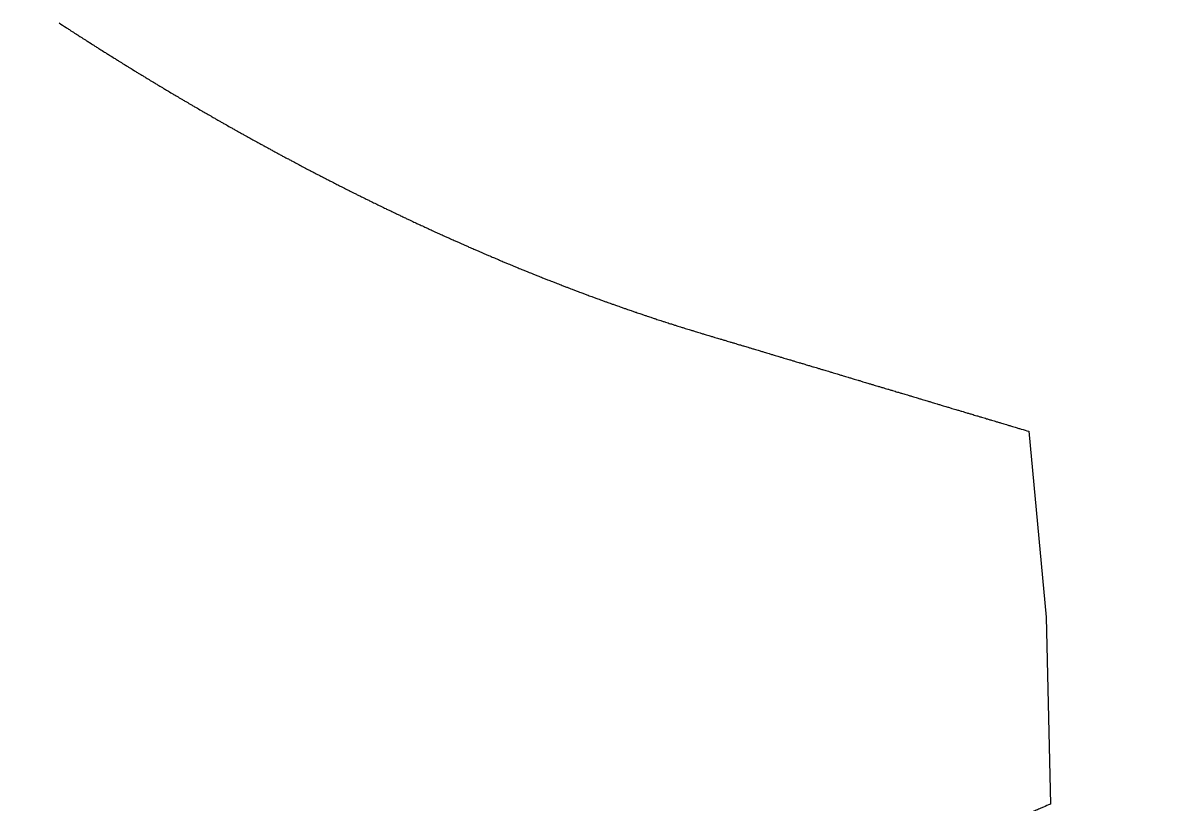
# Model space of a CAD drawing. Header units: millimetres. Extents: x -99 to 99, y -114 to 99.
# Drawn here: x -81.5 to -67.1, y -6.35 to 3.48 of the extents above; entities that cross this region are included whole.
import ezdxf

# ---------------------------------------------------------------- set-up
doc = ezdxf.new("R2010")
doc.units = ezdxf.units.MM

msp = doc.modelspace()

# ---------------------------------------------------------------- linework, layer by layer
at = {"color": 7, "linetype": 'Continuous', "lineweight": 25}
for p, q in [((-68.854, -1.658), (-68.634, -3.997)), ((-68.634, -3.997), (-68.581, -6.347))]:
    msp.add_line(p, q, dxfattribs=at)
msp.add_circle((0, 0), 99, dxfattribs=at)
for points, knots in [([(-81.05, 3.479), (-81.02, 3.459), (-80.99, 3.44), (-80.96, 3.42), (-80.953, 3.416), (-80.94, 3.407), (-80.92, 3.394), (-80.906, 3.385), (-80.9, 3.381), (-80.88, 3.368), (-80.859, 3.355), (-80.839, 3.342), (-80.833, 3.338), (-80.819, 3.329), (-80.799, 3.316), (-80.786, 3.307), (-80.779, 3.303), (-80.759, 3.29), (-80.739, 3.277), (-80.719, 3.265), (-80.712, 3.26), (-80.699, 3.252), (-80.678, 3.239), (-80.665, 3.23), (-80.658, 3.226), (-80.638, 3.213), (-80.618, 3.2), (-80.598, 3.188), (-80.591, 3.183), (-80.578, 3.175), (-80.558, 3.162), (-80.544, 3.154), (-80.538, 3.149), (-80.517, 3.137), (-80.497, 3.124), (-80.477, 3.111), (-80.47, 3.107), (-80.457, 3.099), (-80.437, 3.086), (-80.423, 3.078), (-80.417, 3.073), (-80.396, 3.061), (-80.376, 3.048), (-80.356, 3.036), (-80.349, 3.031), (-80.336, 3.023), (-80.316, 3.01), (-80.302, 3.002), (-80.296, 2.998), (-80.275, 2.985), (-80.255, 2.973), (-80.235, 2.96), (-80.228, 2.956), (-80.215, 2.948), (-80.195, 2.935), (-80.181, 2.927), (-80.175, 2.923), (-80.154, 2.91), (-80.134, 2.898), (-80.114, 2.886), (-80.107, 2.881), (-80.094, 2.873), (-80.074, 2.861), (-80.06, 2.853), (-80.053, 2.848), (-80.033, 2.836), (-80.013, 2.824), (-79.993, 2.811), (-79.986, 2.807), (-79.973, 2.799), (-79.952, 2.787), (-79.939, 2.779), (-79.932, 2.775), (-79.912, 2.762), (-79.892, 2.75), (-79.872, 2.738), (-79.865, 2.734), (-79.851, 2.726), (-79.831, 2.713), (-79.818, 2.705), (-79.811, 2.701), (-79.791, 2.689), (-79.77, 2.677), (-79.75, 2.665), (-79.743, 2.661), (-79.73, 2.653), (-79.71, 2.641), (-79.696, 2.632), (-79.689, 2.628), (-79.669, 2.616), (-79.649, 2.604), (-79.629, 2.592), (-79.622, 2.588), (-79.609, 2.58), (-79.588, 2.568), (-79.575, 2.56), (-79.568, 2.556), (-79.548, 2.544), (-79.527, 2.532), (-79.507, 2.52), (-79.5, 2.516), (-79.487, 2.508), (-79.467, 2.496), (-79.453, 2.489), (-79.446, 2.485), (-79.426, 2.473), (-79.406, 2.461), (-79.386, 2.449), (-79.379, 2.445), (-79.365, 2.437), (-79.345, 2.425), (-79.332, 2.417), (-79.325, 2.414), (-79.305, 2.402), (-79.284, 2.39), (-79.264, 2.378), (-79.257, 2.374), (-79.244, 2.366), (-79.223, 2.355), (-79.21, 2.347), (-79.203, 2.343), (-79.183, 2.331), (-79.163, 2.32), (-79.142, 2.308), (-79.136, 2.304), (-79.122, 2.296), (-79.102, 2.285), (-79.088, 2.277), (-79.081, 2.273), (-79.061, 2.261), (-79.041, 2.25), (-79.02, 2.238), (-79.014, 2.234), (-79, 2.227), (-78.98, 2.215), (-78.966, 2.207), (-78.96, 2.204), (-78.939, 2.192), (-78.919, 2.181), (-78.899, 2.169), (-78.892, 2.165), (-78.878, 2.158), (-78.858, 2.146), (-78.844, 2.139), (-78.838, 2.135), (-78.817, 2.123), (-78.797, 2.112), (-78.777, 2.101), (-78.77, 2.097), (-78.756, 2.089), (-78.736, 2.078), (-78.722, 2.07), (-78.716, 2.067), (-78.695, 2.055), (-78.675, 2.044), (-78.655, 2.033), (-78.648, 2.029), (-78.634, 2.021), (-78.614, 2.01), (-78.6, 2.003), (-78.594, 1.999), (-78.573, 1.988), (-78.553, 1.976), (-78.533, 1.965), (-78.526, 1.962), (-78.512, 1.954), (-78.492, 1.943), (-78.478, 1.936), (-78.472, 1.932), (-78.451, 1.921), (-78.431, 1.91), (-78.41, 1.898), (-78.404, 1.895), (-78.39, 1.887), (-78.37, 1.876), (-78.356, 1.869), (-78.349, 1.865), (-78.329, 1.854), (-78.309, 1.843), (-78.288, 1.832), (-78.281, 1.829), (-78.268, 1.821), (-78.248, 1.81), (-78.234, 1.803), (-78.227, 1.799), (-78.207, 1.788), (-78.186, 1.778), (-78.166, 1.767), (-78.159, 1.763), (-78.146, 1.756), (-78.125, 1.745), (-78.112, 1.738), (-78.105, 1.734), (-78.084, 1.723), (-78.064, 1.712), (-78.044, 1.702), (-78.037, 1.698), (-78.023, 1.691), (-78.003, 1.68), (-77.989, 1.673), (-77.982, 1.669), (-77.962, 1.658), (-77.942, 1.648), (-77.921, 1.637), (-77.914, 1.633), (-77.901, 1.626), (-77.88, 1.616), (-77.867, 1.609), (-77.86, 1.605), (-77.84, 1.594), (-77.819, 1.584), (-77.799, 1.573), (-77.792, 1.57), (-77.778, 1.563), (-77.758, 1.552), (-77.744, 1.545), (-77.738, 1.541), (-77.717, 1.531), (-77.697, 1.52), (-77.676, 1.51), (-77.669, 1.506), (-77.656, 1.499), (-77.635, 1.489), (-77.622, 1.482), (-77.615, 1.478), (-77.595, 1.468), (-77.574, 1.458), (-77.554, 1.447), (-77.547, 1.444), (-77.533, 1.437), (-77.513, 1.426), (-77.499, 1.419), (-77.492, 1.416), (-77.472, 1.406), (-77.451, 1.395), (-77.431, 1.385), (-77.424, 1.382), (-77.411, 1.375), (-77.39, 1.364), (-77.377, 1.358), (-77.37, 1.354), (-77.349, 1.344), (-77.329, 1.334), (-77.308, 1.324), (-77.302, 1.32), (-77.288, 1.313), (-77.267, 1.303), (-77.254, 1.296), (-77.247, 1.293), (-77.227, 1.283), (-77.206, 1.273), (-77.186, 1.263), (-77.179, 1.259), (-77.165, 1.253), (-77.145, 1.242), (-77.131, 1.236), (-77.124, 1.232), (-77.104, 1.222), (-77.083, 1.212), (-77.063, 1.202), (-77.056, 1.199), (-77.042, 1.192), (-77.022, 1.182), (-77.008, 1.176), (-77.001, 1.172), (-76.981, 1.162), (-76.96, 1.153), (-76.94, 1.143), (-76.933, 1.139), (-76.919, 1.133), (-76.899, 1.123), (-76.885, 1.116), (-76.879, 1.113), (-76.858, 1.103), (-76.838, 1.093), (-76.817, 1.084), (-76.81, 1.08), (-76.797, 1.074), (-76.776, 1.064), (-76.762, 1.058), (-76.756, 1.054), (-76.735, 1.045), (-76.715, 1.035), (-76.694, 1.025), (-76.687, 1.022), (-76.674, 1.015), (-76.653, 1.006), (-76.639, 0.999), (-76.633, 0.996), (-76.612, 0.986), (-76.592, 0.977), (-76.571, 0.967), (-76.564, 0.964), (-76.551, 0.958), (-76.53, 0.948), (-76.516, 0.942), (-76.51, 0.939), (-76.489, 0.929), (-76.469, 0.92), (-76.448, 0.91), (-76.441, 0.907), (-76.428, 0.901), (-76.407, 0.891), (-76.393, 0.885), (-76.386, 0.882), (-76.366, 0.872), (-76.345, 0.863), (-76.325, 0.853), (-76.318, 0.85), (-76.304, 0.844), (-76.284, 0.835), (-76.27, 0.828), (-76.263, 0.825), (-76.243, 0.816), (-76.222, 0.807), (-76.202, 0.797), (-76.195, 0.794), (-76.181, 0.788), (-76.161, 0.779), (-76.147, 0.773), (-76.14, 0.77), (-76.12, 0.761), (-76.099, 0.751), (-76.079, 0.742), (-76.072, 0.739), (-76.058, 0.733), (-76.038, 0.724), (-76.024, 0.718), (-76.017, 0.715), (-75.996, 0.706), (-75.976, 0.697), (-75.955, 0.687), (-75.948, 0.684), (-75.935, 0.678), (-75.914, 0.669), (-75.901, 0.663), (-75.894, 0.66), (-75.873, 0.651), (-75.853, 0.642), (-75.832, 0.633), (-75.825, 0.63), (-75.812, 0.624), (-75.791, 0.616), (-75.777, 0.61), (-75.77, 0.607), (-75.75, 0.598), (-75.729, 0.589), (-75.709, 0.58), (-75.702, 0.577), (-75.688, 0.571), (-75.668, 0.562), (-75.654, 0.556), (-75.647, 0.554), (-75.626, 0.545), (-75.606, 0.536), (-75.585, 0.527), (-75.578, 0.524), (-75.565, 0.519), (-75.544, 0.51), (-75.531, 0.504), (-75.524, 0.501), (-75.503, 0.492), (-75.483, 0.484), (-75.462, 0.475), (-75.455, 0.472), (-75.441, 0.467), (-75.421, 0.458), (-75.407, 0.452), (-75.4, 0.449), (-75.38, 0.441), (-75.359, 0.432), (-75.338, 0.424), (-75.332, 0.421), (-75.318, 0.415), (-75.297, 0.407), (-75.284, 0.401), (-75.277, 0.398), (-75.256, 0.39), (-75.236, 0.381), (-75.215, 0.373), (-75.208, 0.37), (-75.194, 0.365), (-75.174, 0.356), (-75.16, 0.351), (-75.153, 0.348), (-75.133, 0.339), (-75.112, 0.331), (-75.091, 0.323), (-75.085, 0.32), (-75.071, 0.315), (-75.05, 0.306), (-75.037, 0.301), (-75.03, 0.298), (-75.009, 0.29), (-74.989, 0.282), (-74.968, 0.273), (-74.961, 0.271), (-74.947, 0.265), (-74.927, 0.257), (-74.913, 0.252), (-74.906, 0.249), (-74.886, 0.241), (-74.865, 0.233), (-74.844, 0.225), (-74.837, 0.222), (-74.824, 0.217), (-74.803, 0.209), (-74.789, 0.203), (-74.783, 0.201), (-74.762, 0.193), (-74.741, 0.185), (-74.721, 0.177), (-74.714, 0.174), (-74.7, 0.169), (-74.68, 0.161), (-74.666, 0.155), (-74.659, 0.153), (-74.638, 0.145), (-74.618, 0.137), (-74.597, 0.129), (-74.59, 0.127), (-74.576, 0.121), (-74.556, 0.114), (-74.542, 0.108), (-74.535, 0.106), (-74.515, 0.098), (-74.494, 0.09), (-74.473, 0.083), (-74.467, 0.08), (-74.453, 0.075), (-74.432, 0.067), (-74.418, 0.062), (-74.412, 0.059), (-74.391, 0.052), (-74.37, 0.044), (-74.35, 0.037), (-74.343, 0.034), (-74.329, 0.029), (-74.308, 0.021), (-74.295, 0.016), (-74.288, 0.014), (-74.267, 0.006), (-74.247, -0.001), (-74.226, -0.009), (-74.219, -0.011), (-74.205, -0.016), (-74.185, -0.024), (-74.171, -0.029), (-74.164, -0.031), (-74.143, -0.038), (-74.123, -0.046), (-74.102, -0.053), (-74.095, -0.056), (-74.082, -0.061), (-74.061, -0.068), (-74.047, -0.073), (-74.04, -0.075), (-74.02, -0.082), (-73.999, -0.09), (-73.978, -0.097), (-73.971, -0.099), (-73.958, -0.104), (-73.937, -0.112), (-73.923, -0.116), (-73.916, -0.119), (-73.896, -0.126), (-73.875, -0.133), (-73.855, -0.14), (-73.848, -0.142), (-73.834, -0.147), (-73.813, -0.154), (-73.8, -0.159), (-73.793, -0.161), (-73.772, -0.168), (-73.751, -0.175), (-73.731, -0.182), (-73.724, -0.185), (-73.71, -0.189), (-73.689, -0.196), (-73.676, -0.201), (-73.669, -0.203), (-73.648, -0.21), (-73.627, -0.217), (-73.607, -0.224), (-73.6, -0.226), (-73.586, -0.231), (-73.566, -0.238), (-73.552, -0.242), (-73.545, -0.245), (-73.524, -0.251), (-73.504, -0.258), (-73.483, -0.265), (-73.476, -0.267), (-73.462, -0.272), (-73.442, -0.278), (-73.428, -0.283), (-73.421, -0.285), (-73.4, -0.292), (-73.38, -0.298), (-73.359, -0.305), (-73.352, -0.307), (-73.338, -0.312), (-73.318, -0.318), (-73.304, -0.323), (-73.297, -0.325), (-73.276, -0.331), (-73.256, -0.338), (-73.235, -0.344), (-73.228, -0.346), (-73.214, -0.351), (-73.194, -0.357), (-73.18, -0.361), (-73.173, -0.364), (-73.152, -0.37), (-73.132, -0.376), (-73.111, -0.383), (-73.104, -0.385), (-73.091, -0.389), (-73.07, -0.395), (-73.056, -0.4), (-73.049, -0.402), (-73.029, -0.408), (-73.008, -0.414), (-72.987, -0.42), (-72.98, -0.422), (-72.967, -0.427), (-72.946, -0.433), (-72.932, -0.437), (-72.925, -0.439), (-72.905, -0.445), (-72.884, -0.451), (-72.863, -0.458), (-72.856, -0.46), (-72.843, -0.464), (-72.822, -0.47), (-72.808, -0.474), (-72.801, -0.476), (-72.781, -0.482), (-72.76, -0.489), (-72.739, -0.495), (-72.732, -0.497), (-72.719, -0.501), (-72.698, -0.507), (-72.684, -0.511), (-72.677, -0.513), (-72.657, -0.519), (-72.636, -0.526), (-72.615, -0.532), (-72.608, -0.534), (-72.595, -0.538), (-72.574, -0.544), (-72.56, -0.548), (-72.553, -0.55), (-72.533, -0.557), (-72.512, -0.563), (-72.491, -0.569), (-72.484, -0.571), (-72.471, -0.575), (-72.45, -0.581), (-72.436, -0.586), (-72.429, -0.588), (-72.409, -0.594), (-72.388, -0.6), (-72.367, -0.606), (-72.36, -0.608), (-72.346, -0.612), (-72.326, -0.619), (-72.312, -0.623), (-72.305, -0.625), (-72.284, -0.631), (-72.264, -0.637), (-72.243, -0.643), (-72.236, -0.645), (-72.222, -0.649), (-72.202, -0.656), (-72.188, -0.66), (-72.181, -0.662), (-72.16, -0.668), (-72.14, -0.674), (-72.119, -0.68), (-72.112, -0.683), (-72.098, -0.687), (-72.078, -0.693), (-72.064, -0.697), (-72.057, -0.699), (-72.036, -0.705), (-72.016, -0.711), (-71.995, -0.718), (-71.988, -0.72), (-71.974, -0.724), (-71.953, -0.73), (-71.94, -0.734), (-71.933, -0.736), (-71.912, -0.742), (-71.891, -0.749), (-71.871, -0.755), (-71.864, -0.757), (-71.85, -0.761), (-71.829, -0.767), (-71.816, -0.771), (-71.809, -0.773), (-71.788, -0.78), (-71.767, -0.786), (-71.747, -0.792), (-71.74, -0.794), (-71.726, -0.798), (-71.705, -0.804), (-71.691, -0.808), (-71.684, -0.811), (-71.664, -0.817), (-71.643, -0.823), (-71.622, -0.829), (-71.615, -0.831), (-71.602, -0.835), (-71.581, -0.842), (-71.567, -0.846), (-71.56, -0.848), (-71.54, -0.854), (-71.519, -0.86), (-71.498, -0.866), (-71.491, -0.868), (-71.477, -0.872), (-71.457, -0.879), (-71.443, -0.883), (-71.436, -0.885), (-71.415, -0.891), (-71.395, -0.897), (-71.374, -0.903), (-71.367, -0.906), (-71.353, -0.91), (-71.333, -0.916), (-71.319, -0.92), (-71.312, -0.922), (-71.291, -0.928), (-71.27, -0.934), (-71.25, -0.941), (-71.243, -0.943), (-71.229, -0.947), (-71.208, -0.953), (-71.195, -0.957), (-71.188, -0.959), (-71.167, -0.965), (-71.146, -0.972), (-71.125, -0.978), (-71.119, -0.98), (-71.105, -0.984), (-71.084, -0.99), (-71.07, -0.994), (-71.063, -0.996), (-71.043, -1.003), (-71.022, -1.009), (-71.001, -1.015), (-70.994, -1.017), (-70.98, -1.021), (-70.96, -1.027), (-70.946, -1.032), (-70.939, -1.034), (-70.918, -1.04), (-70.898, -1.046), (-70.877, -1.052), (-70.87, -1.054), (-70.856, -1.059), (-70.835, -1.065), (-70.822, -1.069), (-70.815, -1.071), (-70.794, -1.077), (-70.773, -1.083), (-70.753, -1.09), (-70.746, -1.092), (-70.732, -1.096), (-70.711, -1.102), (-70.697, -1.106), (-70.69, -1.108), (-70.67, -1.114), (-70.649, -1.121), (-70.628, -1.127), (-70.621, -1.129), (-70.607, -1.133), (-70.587, -1.139), (-70.573, -1.143), (-70.566, -1.145), (-70.545, -1.152), (-70.525, -1.158), (-70.504, -1.164), (-70.497, -1.166), (-70.483, -1.17), (-70.462, -1.176), (-70.449, -1.181), (-70.442, -1.183), (-70.421, -1.189), (-70.4, -1.195), (-70.379, -1.201), (-70.373, -1.203), (-70.359, -1.207), (-70.338, -1.214), (-70.324, -1.218), (-70.317, -1.22), (-70.296, -1.226), (-70.276, -1.232), (-70.255, -1.238), (-70.248, -1.241), (-70.234, -1.245), (-70.214, -1.251), (-70.2, -1.255), (-70.193, -1.257), (-70.172, -1.263), (-70.151, -1.27), (-70.131, -1.276), (-70.124, -1.278), (-70.11, -1.282), (-70.089, -1.288), (-70.075, -1.292), (-70.068, -1.294), (-70.048, -1.301), (-70.027, -1.307), (-70.006, -1.313), (-69.999, -1.315), (-69.985, -1.319), (-69.965, -1.325), (-69.951, -1.33), (-69.944, -1.332), (-69.923, -1.338), (-69.902, -1.344), (-69.882, -1.35), (-69.875, -1.352), (-69.861, -1.356), (-69.84, -1.363), (-69.826, -1.367), (-69.819, -1.369), (-69.799, -1.375), (-69.778, -1.381), (-69.757, -1.388), (-69.75, -1.39), (-69.736, -1.394), (-69.716, -1.4), (-69.702, -1.404), (-69.695, -1.406), (-69.674, -1.412), (-69.653, -1.419), (-69.633, -1.425), (-69.626, -1.427), (-69.612, -1.431), (-69.591, -1.437), (-69.577, -1.441), (-69.57, -1.443), (-69.55, -1.45), (-69.529, -1.456), (-69.508, -1.462), (-69.501, -1.464), (-69.487, -1.468), (-69.467, -1.475), (-69.453, -1.479), (-69.446, -1.481), (-69.425, -1.487), (-69.404, -1.493), (-69.383, -1.499), (-69.377, -1.501), (-69.363, -1.506), (-69.342, -1.512), (-69.328, -1.516), (-69.321, -1.518), (-69.3, -1.524), (-69.28, -1.53), (-69.259, -1.537), (-69.252, -1.539), (-69.238, -1.543), (-69.217, -1.549), (-69.204, -1.553), (-69.197, -1.555), (-69.176, -1.562), (-69.155, -1.568), (-69.134, -1.574), (-69.127, -1.576), (-69.113, -1.58), (-69.093, -1.586), (-69.079, -1.591), (-69.072, -1.593), (-69.051, -1.599), (-69.03, -1.605), (-69.01, -1.611), (-69.003, -1.613), (-68.989, -1.618), (-68.968, -1.624), (-68.954, -1.628), (-68.947, -1.63), (-68.916, -1.639), (-68.885, -1.649), (-68.854, -1.658)], [0, 0, 0, 0, 0.008107, 0.008107, 0.008107, 0.009907, 0.011708, 0.013508, 0.013508, 0.013508, 0.018904, 0.018904, 0.018904, 0.020702, 0.022499, 0.024297, 0.024297, 0.024297, 0.029685, 0.029685, 0.029685, 0.03148, 0.033275, 0.035069, 0.035069, 0.035069, 0.040449, 0.040449, 0.040449, 0.042241, 0.044033, 0.045825, 0.045825, 0.045825, 0.051197, 0.051197, 0.051197, 0.052986, 0.054776, 0.056565, 0.056565, 0.056565, 0.061928, 0.061928, 0.061928, 0.063715, 0.065501, 0.067288, 0.067288, 0.067288, 0.072643, 0.072643, 0.072643, 0.074427, 0.07621, 0.077994, 0.077994, 0.077994, 0.083341, 0.083341, 0.083341, 0.085122, 0.086903, 0.088684, 0.088684, 0.088684, 0.094023, 0.094023, 0.094023, 0.095801, 0.097579, 0.099358, 0.099358, 0.099358, 0.104688, 0.104688, 0.104688, 0.106464, 0.108239, 0.110015, 0.110015, 0.110015, 0.115337, 0.115337, 0.115337, 0.11711, 0.118882, 0.120655, 0.120655, 0.120655, 0.125969, 0.125969, 0.125969, 0.127739, 0.129509, 0.131279, 0.131279, 0.131279, 0.136585, 0.136585, 0.136585, 0.138352, 0.140119, 0.141886, 0.141886, 0.141886, 0.147184, 0.147184, 0.147184, 0.148948, 0.150713, 0.152477, 0.152477, 0.152477, 0.157767, 0.157767, 0.157767, 0.159528, 0.16129, 0.163052, 0.163052, 0.163052, 0.168333, 0.168333, 0.168333, 0.170092, 0.171851, 0.17361, 0.17361, 0.17361, 0.178883, 0.178883, 0.178883, 0.180639, 0.182395, 0.184151, 0.184151, 0.184151, 0.189416, 0.189416, 0.189416, 0.191169, 0.192923, 0.194676, 0.194676, 0.194676, 0.199933, 0.199933, 0.199933, 0.201683, 0.203434, 0.205185, 0.205185, 0.205185, 0.210433, 0.210433, 0.210433, 0.212181, 0.213929, 0.215677, 0.215677, 0.215677, 0.220916, 0.220916, 0.220916, 0.222662, 0.224407, 0.226152, 0.226152, 0.226152, 0.231384, 0.231384, 0.231384, 0.233126, 0.234869, 0.236611, 0.236611, 0.236611, 0.241834, 0.241834, 0.241834, 0.243574, 0.245314, 0.247053, 0.247053, 0.247053, 0.252268, 0.252268, 0.252268, 0.254005, 0.255742, 0.257479, 0.257479, 0.257479, 0.262686, 0.262686, 0.262686, 0.26442, 0.266155, 0.267889, 0.267889, 0.267889, 0.273087, 0.273087, 0.273087, 0.274819, 0.27655, 0.278282, 0.278282, 0.278282, 0.283472, 0.283472, 0.283472, 0.285201, 0.286929, 0.288658, 0.288658, 0.288658, 0.29384, 0.29384, 0.29384, 0.295566, 0.297292, 0.299018, 0.299018, 0.299018, 0.304192, 0.304192, 0.304192, 0.305915, 0.307638, 0.309362, 0.309362, 0.309362, 0.314527, 0.314527, 0.314527, 0.316247, 0.317968, 0.319688, 0.319688, 0.319688, 0.324846, 0.324846, 0.324846, 0.326563, 0.328281, 0.329999, 0.329999, 0.329999, 0.335148, 0.335148, 0.335148, 0.336863, 0.338578, 0.340293, 0.340293, 0.340293, 0.345434, 0.345434, 0.345434, 0.347146, 0.348858, 0.35057, 0.35057, 0.35057, 0.355703, 0.355703, 0.355703, 0.357412, 0.359122, 0.360831, 0.360831, 0.360831, 0.365955, 0.365955, 0.365955, 0.367662, 0.369369, 0.371076, 0.371076, 0.371076, 0.376192, 0.376192, 0.376192, 0.377895, 0.379599, 0.381303, 0.381303, 0.381303, 0.386411, 0.386411, 0.386411, 0.388112, 0.389814, 0.391515, 0.391515, 0.391515, 0.396614, 0.396614, 0.396614, 0.398313, 0.400011, 0.40171, 0.40171, 0.40171, 0.406801, 0.406801, 0.406801, 0.408497, 0.410192, 0.411888, 0.411888, 0.411888, 0.416971, 0.416971, 0.416971, 0.418664, 0.420357, 0.42205, 0.42205, 0.42205, 0.427125, 0.427125, 0.427125, 0.428815, 0.430505, 0.432195, 0.432195, 0.432195, 0.437262, 0.437262, 0.437262, 0.438949, 0.440637, 0.442324, 0.442324, 0.442324, 0.447383, 0.447383, 0.447383, 0.449067, 0.450752, 0.452437, 0.452437, 0.452437, 0.457487, 0.457487, 0.457487, 0.459169, 0.460851, 0.462533, 0.462533, 0.462533, 0.467574, 0.467574, 0.467574, 0.469254, 0.470933, 0.472612, 0.472612, 0.472612, 0.477646, 0.477646, 0.477646, 0.479322, 0.480998, 0.482675, 0.482675, 0.482675, 0.4877, 0.4877, 0.4877, 0.489374, 0.491048, 0.492721, 0.492721, 0.492721, 0.497738, 0.497738, 0.497738, 0.499409, 0.50108, 0.502751, 0.502751, 0.502751, 0.50776, 0.50776, 0.50776, 0.509428, 0.511096, 0.512765, 0.512765, 0.512765, 0.517765, 0.517765, 0.517765, 0.519431, 0.521096, 0.522761, 0.522761, 0.522761, 0.527754, 0.527754, 0.527754, 0.529416, 0.531079, 0.532742, 0.532742, 0.532742, 0.537726, 0.537726, 0.537726, 0.539386, 0.541046, 0.542706, 0.542706, 0.542706, 0.547681, 0.547681, 0.547681, 0.549339, 0.550996, 0.552653, 0.552653, 0.552653, 0.557621, 0.557621, 0.557621, 0.559275, 0.560929, 0.562584, 0.562584, 0.562584, 0.567543, 0.567543, 0.567543, 0.569195, 0.570847, 0.572498, 0.572498, 0.572498, 0.577449, 0.577449, 0.577449, 0.579098, 0.580747, 0.582396, 0.582396, 0.582396, 0.587339, 0.587339, 0.587339, 0.588985, 0.590631, 0.592278, 0.592278, 0.592278, 0.597212, 0.597212, 0.597212, 0.598855, 0.600499, 0.602142, 0.602142, 0.602142, 0.607069, 0.607069, 0.607069, 0.608709, 0.61035, 0.611991, 0.611991, 0.611991, 0.616909, 0.616909, 0.616909, 0.618547, 0.620185, 0.621823, 0.621823, 0.621823, 0.626732, 0.626732, 0.626732, 0.628368, 0.630003, 0.631638, 0.631638, 0.631638, 0.636539, 0.636539, 0.636539, 0.638172, 0.639804, 0.641437, 0.641437, 0.641437, 0.64633, 0.64633, 0.64633, 0.64796, 0.649589, 0.651219, 0.651219, 0.651219, 0.656104, 0.656104, 0.656104, 0.657731, 0.659358, 0.660985, 0.660985, 0.660985, 0.665862, 0.665862, 0.665862, 0.667486, 0.66911, 0.670734, 0.670734, 0.670734, 0.675603, 0.675603, 0.675603, 0.677225, 0.678847, 0.68047, 0.68047, 0.68047, 0.685335, 0.685335, 0.685335, 0.686956, 0.688578, 0.6902, 0.6902, 0.6902, 0.695066, 0.695066, 0.695066, 0.696688, 0.69831, 0.699932, 0.699932, 0.699932, 0.704799, 0.704799, 0.704799, 0.706421, 0.708043, 0.709666, 0.709666, 0.709666, 0.714533, 0.714533, 0.714533, 0.716156, 0.717778, 0.719401, 0.719401, 0.719401, 0.724269, 0.724269, 0.724269, 0.725892, 0.727515, 0.729138, 0.729138, 0.729138, 0.734007, 0.734007, 0.734007, 0.73563, 0.737253, 0.738876, 0.738876, 0.738876, 0.743746, 0.743746, 0.743746, 0.745369, 0.746993, 0.748616, 0.748616, 0.748616, 0.753486, 0.753486, 0.753486, 0.75511, 0.756734, 0.758357, 0.758357, 0.758357, 0.763229, 0.763229, 0.763229, 0.764853, 0.766477, 0.768101, 0.768101, 0.768101, 0.772973, 0.772973, 0.772973, 0.774597, 0.776221, 0.777845, 0.777845, 0.777845, 0.782718, 0.782718, 0.782718, 0.784343, 0.785967, 0.787592, 0.787592, 0.787592, 0.792466, 0.792466, 0.792466, 0.79409, 0.795715, 0.79734, 0.79734, 0.79734, 0.802215, 0.802215, 0.802215, 0.80384, 0.805465, 0.80709, 0.80709, 0.80709, 0.811965, 0.811965, 0.811965, 0.81359, 0.815216, 0.816841, 0.816841, 0.816841, 0.821717, 0.821717, 0.821717, 0.823343, 0.824969, 0.826594, 0.826594, 0.826594, 0.831471, 0.831471, 0.831471, 0.833097, 0.834723, 0.836349, 0.836349, 0.836349, 0.841227, 0.841227, 0.841227, 0.842853, 0.844479, 0.846105, 0.846105, 0.846105, 0.850984, 0.850984, 0.850984, 0.852611, 0.854237, 0.855863, 0.855863, 0.855863, 0.860743, 0.860743, 0.860743, 0.86237, 0.863997, 0.865623, 0.865623, 0.865623, 0.870504, 0.870504, 0.870504, 0.872131, 0.873758, 0.875385, 0.875385, 0.875385, 0.880266, 0.880266, 0.880266, 0.881894, 0.883521, 0.885148, 0.885148, 0.885148, 0.89003, 0.89003, 0.89003, 0.891658, 0.893286, 0.894913, 0.894913, 0.894913, 0.899796, 0.899796, 0.899796, 0.901424, 0.903052, 0.90468, 0.90468, 0.90468, 0.909564, 0.909564, 0.909564, 0.911192, 0.91282, 0.914449, 0.914449, 0.914449, 0.919333, 0.919333, 0.919333, 0.920962, 0.92259, 0.924219, 0.924219, 0.924219, 0.929105, 0.929105, 0.929105, 0.930733, 0.932362, 0.933991, 0.933991, 0.933991, 0.938878, 0.938878, 0.938878, 0.940507, 0.942136, 0.943765, 0.943765, 0.943765, 0.948653, 0.948653, 0.948653, 0.950282, 0.951911, 0.953541, 0.953541, 0.953541, 0.958429, 0.958429, 0.958429, 0.960059, 0.961688, 0.963318, 0.963318, 0.963318, 0.968208, 0.968208, 0.968208, 0.969838, 0.971467, 0.973097, 0.973097, 0.973097, 0.977988, 0.977988, 0.977988, 0.979618, 0.981248, 0.982879, 0.982879, 0.982879, 0.98777, 0.98777, 0.98777, 0.989401, 0.991031, 0.992662, 0.992662, 0.992662, 1, 1, 1, 1]), ([(-68.581, -6.347), (-68.611, -6.36), (-68.64, -6.372), (-68.67, -6.385), (-68.677, -6.388), (-68.69, -6.394), (-68.71, -6.403), (-68.723, -6.408), (-68.73, -6.411), (-68.75, -6.42), (-68.77, -6.428), (-68.79, -6.437), (-68.796, -6.44), (-68.81, -6.445), (-68.83, -6.454), (-68.843, -6.46), (-68.85, -6.463), (-68.869, -6.471), (-68.889, -6.48), (-68.909, -6.488), (-68.916, -6.491), (-68.929, -6.497), (-68.949, -6.506), (-68.962, -6.511), (-68.969, -6.514), (-68.989, -6.523), (-69.009, -6.531), (-69.029, -6.54), (-69.035, -6.543), (-69.049, -6.548), (-69.069, -6.557), (-69.082, -6.563), (-69.088, -6.566), (-69.108, -6.574), (-69.128, -6.583), (-69.148, -6.591), (-69.155, -6.594), (-69.168, -6.6), (-69.188, -6.609), (-69.201, -6.614), (-69.208, -6.617), (-69.228, -6.626), (-69.248, -6.634), (-69.268, -6.643), (-69.274, -6.646), (-69.287, -6.652), (-69.307, -6.66), (-69.321, -6.666), (-69.327, -6.669), (-69.347, -6.677), (-69.367, -6.686), (-69.387, -6.694), (-69.394, -6.697), (-69.407, -6.703), (-69.427, -6.712), (-69.44, -6.717), (-69.447, -6.72), (-69.466, -6.729), (-69.486, -6.737), (-69.506, -6.746), (-69.513, -6.749), (-69.526, -6.754), (-69.546, -6.763), (-69.559, -6.769), (-69.566, -6.772), (-69.586, -6.78), (-69.606, -6.789), (-69.626, -6.797), (-69.632, -6.8), (-69.645, -6.806), (-69.665, -6.815), (-69.679, -6.82), (-69.685, -6.823), (-69.705, -6.832), (-69.725, -6.84), (-69.745, -6.849), (-69.751, -6.852), (-69.765, -6.857), (-69.785, -6.866), (-69.798, -6.872), (-69.804, -6.875), (-69.824, -6.883), (-69.844, -6.892), (-69.864, -6.9), (-69.871, -6.903), (-69.884, -6.909), (-69.904, -6.917), (-69.917, -6.923), (-69.924, -6.926), (-69.944, -6.935), (-69.964, -6.943), (-69.983, -6.952), (-69.99, -6.955), (-70.003, -6.96), (-70.023, -6.969), (-70.036, -6.975), (-70.043, -6.977), (-70.063, -6.986), (-70.083, -6.995), (-70.103, -7.003), (-70.109, -7.006), (-70.122, -7.012), (-70.142, -7.02), (-70.156, -7.026), (-70.162, -7.029), (-70.182, -7.037), (-70.202, -7.046), (-70.222, -7.055), (-70.228, -7.057), (-70.242, -7.063), (-70.262, -7.072), (-70.275, -7.077), (-70.281, -7.08), (-70.301, -7.089), (-70.321, -7.097), (-70.341, -7.106), (-70.348, -7.109), (-70.361, -7.115), (-70.381, -7.123), (-70.394, -7.129), (-70.401, -7.132), (-70.42, -7.14), (-70.44, -7.149), (-70.46, -7.157), (-70.467, -7.16), (-70.48, -7.166), (-70.5, -7.175), (-70.513, -7.18), (-70.52, -7.183), (-70.54, -7.192), (-70.56, -7.2), (-70.579, -7.209), (-70.586, -7.212), (-70.599, -7.217), (-70.619, -7.226), (-70.632, -7.232), (-70.639, -7.235), (-70.659, -7.243), (-70.679, -7.252), (-70.699, -7.26), (-70.705, -7.263), (-70.718, -7.269), (-70.738, -7.277), (-70.751, -7.283), (-70.758, -7.286), (-70.778, -7.294), (-70.798, -7.303), (-70.818, -7.312), (-70.824, -7.314), (-70.837, -7.32), (-70.857, -7.329), (-70.871, -7.334), (-70.877, -7.337), (-70.897, -7.346), (-70.917, -7.354), (-70.937, -7.363), (-70.943, -7.366), (-70.957, -7.372), (-70.976, -7.38), (-70.99, -7.386), (-70.996, -7.389), (-71.016, -7.397), (-71.036, -7.406), (-71.056, -7.414), (-71.062, -7.417), (-71.076, -7.423), (-71.095, -7.431), (-71.109, -7.437), (-71.115, -7.44), (-71.135, -7.449), (-71.155, -7.457), (-71.175, -7.466), (-71.181, -7.469), (-71.195, -7.474), (-71.215, -7.483), (-71.228, -7.488), (-71.234, -7.491), (-71.254, -7.5), (-71.274, -7.508), (-71.294, -7.517), (-71.3, -7.52), (-71.314, -7.526), (-71.334, -7.534), (-71.347, -7.54), (-71.353, -7.543), (-71.373, -7.551), (-71.393, -7.56), (-71.413, -7.568), (-71.419, -7.571), (-71.433, -7.577), (-71.453, -7.585), (-71.466, -7.591), (-71.472, -7.594), (-71.492, -7.603), (-71.512, -7.611), (-71.532, -7.62), (-71.538, -7.623), (-71.552, -7.628), (-71.572, -7.637), (-71.585, -7.642), (-71.591, -7.645), (-71.611, -7.654), (-71.631, -7.662), (-71.651, -7.671), (-71.657, -7.674), (-71.671, -7.68), (-71.691, -7.688), (-71.704, -7.694), (-71.71, -7.697), (-71.73, -7.705), (-71.75, -7.714), (-71.77, -7.722), (-71.776, -7.725), (-71.79, -7.731), (-71.809, -7.739), (-71.823, -7.745), (-71.829, -7.748), (-71.849, -7.757), (-71.869, -7.765), (-71.889, -7.774), (-71.895, -7.776), (-71.909, -7.782), (-71.928, -7.791), (-71.942, -7.796), (-71.948, -7.799), (-71.968, -7.808), (-71.988, -7.816), (-72.008, -7.825), (-72.014, -7.828), (-72.027, -7.833), (-72.047, -7.842), (-72.06, -7.848), (-72.067, -7.851), (-72.087, -7.859), (-72.107, -7.868), (-72.127, -7.876), (-72.133, -7.879), (-72.146, -7.885), (-72.166, -7.893), (-72.179, -7.899), (-72.186, -7.902), (-72.206, -7.91), (-72.226, -7.919), (-72.245, -7.927), (-72.252, -7.93), (-72.265, -7.936), (-72.285, -7.945), (-72.298, -7.95), (-72.305, -7.953), (-72.325, -7.962), (-72.344, -7.97), (-72.364, -7.979), (-72.371, -7.982), (-72.384, -7.987), (-72.404, -7.996), (-72.417, -8.002), (-72.424, -8.004), (-72.444, -8.013), (-72.463, -8.021), (-72.483, -8.03), (-72.49, -8.033), (-72.503, -8.039), (-72.523, -8.047), (-72.536, -8.053), (-72.543, -8.056), (-72.562, -8.064), (-72.582, -8.073), (-72.602, -8.082), (-72.609, -8.084), (-72.622, -8.09), (-72.642, -8.099), (-72.655, -8.105), (-72.661, -8.108), (-72.681, -8.116), (-72.701, -8.125), (-72.721, -8.134), (-72.727, -8.137), (-72.74, -8.143), (-72.76, -8.151), (-72.773, -8.157), (-72.78, -8.16), (-72.8, -8.169), (-72.819, -8.178), (-72.839, -8.187), (-72.846, -8.19), (-72.859, -8.196), (-72.879, -8.205), (-72.892, -8.211), (-72.898, -8.214), (-72.918, -8.223), (-72.938, -8.232), (-72.958, -8.241), (-72.964, -8.244), (-72.977, -8.25), (-72.997, -8.259), (-73.01, -8.265), (-73.017, -8.268), (-73.037, -8.277), (-73.056, -8.286), (-73.076, -8.295), (-73.083, -8.298), (-73.096, -8.304), (-73.115, -8.313), (-73.129, -8.32), (-73.135, -8.323), (-73.155, -8.332), (-73.175, -8.341), (-73.194, -8.35), (-73.201, -8.354), (-73.214, -8.36), (-73.234, -8.369), (-73.247, -8.375), (-73.253, -8.378), (-73.273, -8.388), (-73.293, -8.397), (-73.312, -8.407), (-73.319, -8.41), (-73.332, -8.416), (-73.352, -8.425), (-73.365, -8.432), (-73.371, -8.435), (-73.391, -8.444), (-73.411, -8.454), (-73.43, -8.463), (-73.437, -8.466), (-73.45, -8.473), (-73.47, -8.482), (-73.483, -8.489), (-73.489, -8.492), (-73.509, -8.502), (-73.529, -8.511), (-73.548, -8.521), (-73.555, -8.524), (-73.568, -8.53), (-73.588, -8.54), (-73.601, -8.547), (-73.607, -8.55), (-73.627, -8.56), (-73.647, -8.569), (-73.666, -8.579), (-73.673, -8.582), (-73.686, -8.589), (-73.705, -8.599), (-73.719, -8.605), (-73.725, -8.608), (-73.745, -8.618), (-73.764, -8.628), (-73.784, -8.638), (-73.79, -8.641), (-73.804, -8.648), (-73.823, -8.658), (-73.836, -8.664), (-73.843, -8.668), (-73.862, -8.678), (-73.882, -8.688), (-73.901, -8.698), (-73.908, -8.701), (-73.921, -8.708), (-73.941, -8.718), (-73.954, -8.724), (-73.96, -8.728), (-73.98, -8.738), (-73.999, -8.748), (-74.019, -8.758), (-74.026, -8.761), (-74.039, -8.768), (-74.058, -8.778), (-74.071, -8.785), (-74.078, -8.789), (-74.097, -8.799), (-74.117, -8.809), (-74.136, -8.819), (-74.143, -8.823), (-74.156, -8.829), (-74.175, -8.84), (-74.188, -8.847), (-74.195, -8.85), (-74.215, -8.86), (-74.234, -8.871), (-74.254, -8.881), (-74.26, -8.884), (-74.273, -8.891), (-74.293, -8.902), (-74.306, -8.909), (-74.312, -8.912), (-74.332, -8.922), (-74.351, -8.933), (-74.371, -8.943), (-74.377, -8.947), (-74.39, -8.954), (-74.41, -8.964), (-74.423, -8.971), (-74.429, -8.975), (-74.449, -8.985), (-74.468, -8.996), (-74.488, -9.006), (-74.494, -9.01), (-74.507, -9.017), (-74.527, -9.028), (-74.54, -9.035), (-74.546, -9.038), (-74.566, -9.049), (-74.585, -9.06), (-74.605, -9.07), (-74.611, -9.074), (-74.624, -9.081), (-74.644, -9.092), (-74.657, -9.099), (-74.663, -9.102), (-74.683, -9.113), (-74.702, -9.124), (-74.722, -9.135), (-74.728, -9.138), (-74.741, -9.145), (-74.76, -9.156), (-74.773, -9.164), (-74.78, -9.167), (-74.799, -9.178), (-74.819, -9.189), (-74.838, -9.2), (-74.845, -9.203), (-74.858, -9.211), (-74.877, -9.222), (-74.89, -9.229), (-74.897, -9.233), (-74.916, -9.244), (-74.935, -9.255), (-74.955, -9.266), (-74.961, -9.269), (-74.974, -9.276), (-74.994, -9.288), (-75.007, -9.295), (-75.013, -9.299), (-75.032, -9.31), (-75.052, -9.321), (-75.071, -9.332), (-75.078, -9.336), (-75.091, -9.343), (-75.11, -9.354), (-75.123, -9.362), (-75.129, -9.365), (-75.149, -9.377), (-75.168, -9.388), (-75.188, -9.399), (-75.194, -9.403), (-75.207, -9.41), (-75.226, -9.421), (-75.239, -9.429), (-75.246, -9.433), (-75.265, -9.444), (-75.284, -9.455), (-75.304, -9.467), (-75.31, -9.47), (-75.323, -9.478), (-75.343, -9.489), (-75.355, -9.497), (-75.362, -9.501), (-75.381, -9.512), (-75.401, -9.524), (-75.42, -9.535), (-75.426, -9.539), (-75.439, -9.546), (-75.459, -9.558), (-75.472, -9.565), (-75.478, -9.569), (-75.497, -9.581), (-75.517, -9.592), (-75.536, -9.604), (-75.542, -9.608), (-75.555, -9.615), (-75.575, -9.627), (-75.587, -9.635), (-75.594, -9.639), (-75.613, -9.65), (-75.633, -9.662), (-75.652, -9.673), (-75.658, -9.677), (-75.671, -9.685), (-75.69, -9.697), (-75.703, -9.705), (-75.71, -9.708), (-75.729, -9.72), (-75.748, -9.732), (-75.768, -9.744), (-75.774, -9.748), (-75.787, -9.755), (-75.806, -9.767), (-75.819, -9.775), (-75.825, -9.779), (-75.845, -9.791), (-75.864, -9.803), (-75.883, -9.814), (-75.89, -9.818), (-75.903, -9.826), (-75.922, -9.838), (-75.935, -9.846), (-75.941, -9.85), (-75.96, -9.862), (-75.98, -9.874), (-75.999, -9.886), (-76.005, -9.89), (-76.018, -9.898), (-76.037, -9.91), (-76.05, -9.918), (-76.056, -9.922), (-76.076, -9.934), (-76.095, -9.946), (-76.114, -9.958), (-76.121, -9.962), (-76.133, -9.97), (-76.153, -9.982), (-76.165, -9.99), (-76.172, -9.994), (-76.191, -10.006), (-76.21, -10.018), (-76.229, -10.031), (-76.236, -10.035), (-76.249, -10.043), (-76.268, -10.055), (-76.281, -10.063), (-76.287, -10.067), (-76.306, -10.079), (-76.325, -10.092), (-76.345, -10.104), (-76.351, -10.108), (-76.364, -10.116), (-76.383, -10.128), (-76.396, -10.137), (-76.402, -10.141), (-76.421, -10.153), (-76.44, -10.165), (-76.46, -10.178), (-76.466, -10.182), (-76.479, -10.19), (-76.498, -10.202), (-76.511, -10.211), (-76.517, -10.215), (-76.536, -10.227), (-76.555, -10.24), (-76.575, -10.252), (-76.581, -10.256), (-76.594, -10.265), (-76.613, -10.277), (-76.626, -10.285), (-76.632, -10.29), (-76.651, -10.302), (-76.67, -10.315), (-76.689, -10.327), (-76.696, -10.331), (-76.708, -10.34), (-76.728, -10.352), (-76.74, -10.361), (-76.747, -10.365), (-76.766, -10.377), (-76.785, -10.39), (-76.804, -10.403), (-76.81, -10.407), (-76.823, -10.415), (-76.842, -10.428), (-76.855, -10.437), (-76.861, -10.441), (-76.88, -10.454), (-76.899, -10.466), (-76.919, -10.479), (-76.925, -10.483), (-76.938, -10.492), (-76.957, -10.504), (-76.969, -10.513), (-76.976, -10.517), (-76.995, -10.53), (-77.014, -10.543), (-77.033, -10.556), (-77.039, -10.56), (-77.052, -10.569), (-77.071, -10.581), (-77.084, -10.59), (-77.09, -10.594), (-77.109, -10.607), (-77.128, -10.62), (-77.147, -10.633), (-77.154, -10.637), (-77.166, -10.646), (-77.185, -10.659), (-77.198, -10.668), (-77.204, -10.672), (-77.223, -10.685), (-77.242, -10.698), (-77.261, -10.711), (-77.268, -10.715), (-77.28, -10.724), (-77.299, -10.737), (-77.312, -10.746), (-77.318, -10.75), (-77.337, -10.763), (-77.356, -10.777), (-77.375, -10.79), (-77.382, -10.794), (-77.394, -10.803), (-77.413, -10.816), (-77.426, -10.825), (-77.432, -10.829), (-77.451, -10.842), (-77.47, -10.856), (-77.489, -10.869), (-77.496, -10.873), (-77.508, -10.882), (-77.527, -10.895), (-77.54, -10.904), (-77.546, -10.909), (-77.565, -10.922), (-77.584, -10.935), (-77.603, -10.948), (-77.609, -10.953), (-77.622, -10.962), (-77.641, -10.975), (-77.654, -10.984), (-77.66, -10.989), (-77.679, -11.002), (-77.698, -11.015), (-77.717, -11.029), (-77.723, -11.033), (-77.736, -11.042), (-77.755, -11.056), (-77.767, -11.065), (-77.773, -11.069), (-77.792, -11.083), (-77.811, -11.096), (-77.83, -11.11), (-77.836, -11.114), (-77.849, -11.123), (-77.868, -11.137), (-77.881, -11.146), (-77.887, -11.15), (-77.906, -11.164), (-77.925, -11.177), (-77.944, -11.191), (-77.95, -11.195), (-77.962, -11.205), (-77.981, -11.218), (-77.994, -11.227), (-78, -11.232), (-78.019, -11.246), (-78.038, -11.259), (-78.057, -11.273), (-78.063, -11.277), (-78.076, -11.287), (-78.094, -11.3), (-78.107, -11.309), (-78.113, -11.314), (-78.132, -11.328), (-78.151, -11.342), (-78.17, -11.355), (-78.176, -11.36), (-78.189, -11.369), (-78.208, -11.383), (-78.22, -11.392), (-78.226, -11.397), (-78.245, -11.411), (-78.264, -11.425), (-78.283, -11.438), (-78.289, -11.443), (-78.302, -11.452), (-78.32, -11.466), (-78.333, -11.476), (-78.339, -11.48), (-78.358, -11.494), (-78.377, -11.508), (-78.396, -11.522), (-78.402, -11.527), (-78.414, -11.536), (-78.433, -11.55), (-78.446, -11.559), (-78.452, -11.564), (-78.471, -11.578), (-78.49, -11.592), (-78.508, -11.606), (-78.515, -11.611), (-78.527, -11.62), (-78.546, -11.634), (-78.558, -11.644), (-78.565, -11.649), (-78.583, -11.663), (-78.602, -11.677), (-78.621, -11.691), (-78.627, -11.696), (-78.64, -11.705), (-78.658, -11.719), (-78.671, -11.729), (-78.677, -11.734), (-78.696, -11.748), (-78.715, -11.762), (-78.733, -11.776), (-78.739, -11.781), (-78.752, -11.79), (-78.771, -11.805), (-78.783, -11.814), (-78.789, -11.819), (-78.808, -11.833), (-78.827, -11.848), (-78.845, -11.862), (-78.852, -11.867), (-78.864, -11.876), (-78.883, -11.891), (-78.895, -11.9), (-78.902, -11.905), (-78.92, -11.92), (-78.939, -11.934), (-78.958, -11.948), (-78.964, -11.953), (-78.976, -11.963), (-78.995, -11.977), (-79.007, -11.987), (-79.014, -11.992), (-79.032, -12.006), (-79.051, -12.021), (-79.07, -12.035), (-79.076, -12.04), (-79.088, -12.05), (-79.107, -12.064), (-79.119, -12.074), (-79.126, -12.079), (-79.144, -12.094), (-79.163, -12.108), (-79.181, -12.123), (-79.188, -12.128), (-79.2, -12.137), (-79.219, -12.152), (-79.231, -12.162), (-79.237, -12.167), (-79.256, -12.181), (-79.275, -12.196), (-79.293, -12.211), (-79.299, -12.216), (-79.312, -12.225), (-79.33, -12.24), (-79.343, -12.25), (-79.349, -12.255), (-79.367, -12.27), (-79.386, -12.285), (-79.405, -12.299), (-79.411, -12.304), (-79.423, -12.314), (-79.442, -12.329), (-79.454, -12.339), (-79.46, -12.344), (-79.479, -12.359), (-79.497, -12.373), (-79.516, -12.388), (-79.522, -12.393), (-79.535, -12.403), (-79.553, -12.418), (-79.566, -12.428), (-79.572, -12.433), (-79.59, -12.448), (-79.609, -12.463), (-79.627, -12.478), (-79.633, -12.483), (-79.646, -12.493), (-79.664, -12.508), (-79.677, -12.518), (-79.683, -12.523), (-79.701, -12.538), (-79.72, -12.553), (-79.738, -12.568), (-79.745, -12.573), (-79.757, -12.583), (-79.775, -12.598), (-79.788, -12.608), (-79.794, -12.613), (-79.812, -12.628), (-79.831, -12.644), (-79.849, -12.659), (-79.856, -12.664), (-79.868, -12.674), (-79.886, -12.689), (-79.899, -12.699), (-79.905, -12.704), (-79.923, -12.719), (-79.942, -12.735), (-79.96, -12.75), (-79.966, -12.755), (-79.979, -12.765), (-79.997, -12.78), (-80.009, -12.791), (-80.016, -12.796), (-80.043, -12.819), (-80.071, -12.842), (-80.098, -12.865)], [0, 0, 0, 0, 0.007338, 0.007338, 0.007338, 0.008969, 0.010599, 0.01223, 0.01223, 0.01223, 0.017121, 0.017121, 0.017121, 0.018752, 0.020382, 0.022012, 0.022012, 0.022012, 0.026903, 0.026903, 0.026903, 0.028533, 0.030162, 0.031792, 0.031792, 0.031792, 0.036682, 0.036682, 0.036682, 0.038312, 0.039941, 0.041571, 0.041571, 0.041571, 0.046459, 0.046459, 0.046459, 0.048089, 0.049718, 0.051347, 0.051347, 0.051347, 0.056235, 0.056235, 0.056235, 0.057864, 0.059493, 0.061122, 0.061122, 0.061122, 0.066009, 0.066009, 0.066009, 0.067638, 0.069267, 0.070895, 0.070895, 0.070895, 0.075781, 0.075781, 0.075781, 0.07741, 0.079038, 0.080667, 0.080667, 0.080667, 0.085551, 0.085551, 0.085551, 0.08718, 0.088808, 0.090436, 0.090436, 0.090436, 0.09532, 0.09532, 0.09532, 0.096948, 0.098576, 0.100204, 0.100204, 0.100204, 0.105087, 0.105087, 0.105087, 0.106714, 0.108342, 0.10997, 0.10997, 0.10997, 0.114852, 0.114852, 0.114852, 0.116479, 0.118106, 0.119734, 0.119734, 0.119734, 0.124615, 0.124615, 0.124615, 0.126242, 0.127869, 0.129496, 0.129496, 0.129496, 0.134377, 0.134377, 0.134377, 0.136003, 0.13763, 0.139257, 0.139257, 0.139257, 0.144137, 0.144137, 0.144137, 0.145763, 0.147389, 0.149016, 0.149016, 0.149016, 0.153895, 0.153895, 0.153895, 0.155521, 0.157147, 0.158773, 0.158773, 0.158773, 0.163651, 0.163651, 0.163651, 0.165277, 0.166903, 0.168529, 0.168529, 0.168529, 0.173406, 0.173406, 0.173406, 0.175031, 0.176657, 0.178283, 0.178283, 0.178283, 0.183159, 0.183159, 0.183159, 0.184784, 0.18641, 0.188035, 0.188035, 0.188035, 0.19291, 0.19291, 0.19291, 0.194535, 0.19616, 0.197785, 0.197785, 0.197785, 0.20266, 0.20266, 0.20266, 0.204285, 0.20591, 0.207534, 0.207534, 0.207534, 0.212408, 0.212408, 0.212408, 0.214033, 0.215657, 0.217282, 0.217282, 0.217282, 0.222155, 0.222155, 0.222155, 0.223779, 0.225403, 0.227027, 0.227027, 0.227027, 0.231899, 0.231899, 0.231899, 0.233523, 0.235147, 0.236771, 0.236771, 0.236771, 0.241643, 0.241643, 0.241643, 0.243266, 0.24489, 0.246514, 0.246514, 0.246514, 0.251384, 0.251384, 0.251384, 0.253007, 0.254631, 0.256254, 0.256254, 0.256254, 0.261124, 0.261124, 0.261124, 0.262747, 0.26437, 0.265993, 0.265993, 0.265993, 0.270862, 0.270862, 0.270862, 0.272485, 0.274108, 0.275731, 0.275731, 0.275731, 0.280599, 0.280599, 0.280599, 0.282222, 0.283844, 0.285467, 0.285467, 0.285467, 0.290334, 0.290334, 0.290334, 0.291957, 0.293579, 0.295201, 0.295201, 0.295201, 0.300068, 0.300068, 0.300068, 0.30169, 0.303312, 0.304934, 0.304934, 0.304934, 0.3098, 0.3098, 0.3098, 0.311422, 0.313044, 0.314665, 0.314665, 0.314665, 0.31953, 0.31953, 0.31953, 0.321153, 0.322775, 0.324397, 0.324397, 0.324397, 0.329266, 0.329266, 0.329266, 0.33089, 0.332514, 0.334138, 0.334138, 0.334138, 0.339015, 0.339015, 0.339015, 0.340642, 0.342269, 0.343896, 0.343896, 0.343896, 0.348781, 0.348781, 0.348781, 0.350411, 0.35204, 0.35367, 0.35367, 0.35367, 0.358563, 0.358563, 0.358563, 0.360196, 0.361828, 0.363461, 0.363461, 0.363461, 0.368362, 0.368362, 0.368362, 0.369997, 0.371632, 0.373268, 0.373268, 0.373268, 0.378177, 0.378177, 0.378177, 0.379815, 0.381453, 0.383091, 0.383091, 0.383091, 0.388009, 0.388009, 0.388009, 0.38965, 0.391291, 0.392931, 0.392931, 0.392931, 0.397858, 0.397858, 0.397858, 0.399501, 0.401145, 0.402788, 0.402788, 0.402788, 0.407722, 0.407722, 0.407722, 0.409369, 0.411015, 0.412661, 0.412661, 0.412661, 0.417604, 0.417604, 0.417604, 0.419253, 0.420902, 0.422551, 0.422551, 0.422551, 0.427502, 0.427502, 0.427502, 0.429153, 0.430805, 0.432457, 0.432457, 0.432457, 0.437416, 0.437416, 0.437416, 0.439071, 0.440725, 0.442379, 0.442379, 0.442379, 0.447347, 0.447347, 0.447347, 0.449004, 0.450661, 0.452319, 0.452319, 0.452319, 0.457294, 0.457294, 0.457294, 0.458954, 0.460614, 0.462274, 0.462274, 0.462274, 0.467258, 0.467258, 0.467258, 0.468921, 0.470584, 0.472246, 0.472246, 0.472246, 0.477239, 0.477239, 0.477239, 0.478904, 0.480569, 0.482235, 0.482235, 0.482235, 0.487235, 0.487235, 0.487235, 0.488904, 0.490572, 0.49224, 0.49224, 0.49224, 0.497249, 0.497249, 0.497249, 0.49892, 0.500591, 0.502262, 0.502262, 0.502262, 0.507279, 0.507279, 0.507279, 0.508952, 0.510626, 0.5123, 0.5123, 0.5123, 0.517325, 0.517325, 0.517325, 0.519002, 0.520678, 0.522354, 0.522354, 0.522354, 0.527388, 0.527388, 0.527388, 0.529067, 0.530746, 0.532426, 0.532426, 0.532426, 0.537467, 0.537467, 0.537467, 0.539149, 0.540831, 0.542513, 0.542513, 0.542513, 0.547563, 0.547563, 0.547563, 0.549248, 0.550933, 0.552617, 0.552617, 0.552617, 0.557676, 0.557676, 0.557676, 0.559363, 0.561051, 0.562738, 0.562738, 0.562738, 0.567805, 0.567805, 0.567805, 0.569495, 0.571185, 0.572875, 0.572875, 0.572875, 0.57795, 0.57795, 0.57795, 0.579643, 0.581336, 0.583029, 0.583029, 0.583029, 0.588112, 0.588112, 0.588112, 0.589808, 0.591503, 0.593199, 0.593199, 0.593199, 0.59829, 0.59829, 0.59829, 0.599989, 0.601687, 0.603386, 0.603386, 0.603386, 0.608485, 0.608485, 0.608485, 0.610186, 0.611888, 0.613589, 0.613589, 0.613589, 0.618697, 0.618697, 0.618697, 0.620401, 0.622105, 0.623808, 0.623808, 0.623808, 0.628924, 0.628924, 0.628924, 0.630631, 0.632338, 0.634045, 0.634045, 0.634045, 0.639169, 0.639169, 0.639169, 0.640878, 0.642588, 0.644297, 0.644297, 0.644297, 0.64943, 0.64943, 0.64943, 0.651142, 0.652854, 0.654566, 0.654566, 0.654566, 0.659707, 0.659707, 0.659707, 0.661422, 0.663137, 0.664852, 0.664852, 0.664852, 0.670001, 0.670001, 0.670001, 0.671719, 0.673437, 0.675154, 0.675154, 0.675154, 0.680312, 0.680312, 0.680312, 0.682032, 0.683753, 0.685473, 0.685473, 0.685473, 0.690638, 0.690638, 0.690638, 0.692362, 0.694085, 0.695808, 0.695808, 0.695808, 0.700982, 0.700982, 0.700982, 0.702708, 0.704434, 0.70616, 0.70616, 0.70616, 0.711342, 0.711342, 0.711342, 0.713071, 0.714799, 0.716528, 0.716528, 0.716528, 0.721718, 0.721718, 0.721718, 0.72345, 0.725181, 0.726913, 0.726913, 0.726913, 0.732111, 0.732111, 0.732111, 0.733845, 0.73558, 0.737314, 0.737314, 0.737314, 0.742521, 0.742521, 0.742521, 0.744258, 0.745995, 0.747732, 0.747732, 0.747732, 0.752947, 0.752947, 0.752947, 0.754686, 0.756426, 0.758166, 0.758166, 0.758166, 0.763389, 0.763389, 0.763389, 0.765131, 0.766874, 0.768616, 0.768616, 0.768616, 0.773848, 0.773848, 0.773848, 0.775593, 0.777338, 0.779084, 0.779084, 0.779084, 0.784323, 0.784323, 0.784323, 0.786071, 0.787819, 0.789567, 0.789567, 0.789567, 0.794815, 0.794815, 0.794815, 0.796566, 0.798317, 0.800067, 0.800067, 0.800067, 0.805324, 0.805324, 0.805324, 0.807077, 0.808831, 0.810584, 0.810584, 0.810584, 0.815849, 0.815849, 0.815849, 0.817605, 0.819361, 0.821117, 0.821117, 0.821117, 0.82639, 0.82639, 0.82639, 0.828149, 0.829908, 0.831667, 0.831667, 0.831667, 0.836948, 0.836948, 0.836948, 0.83871, 0.840472, 0.842233, 0.842233, 0.842233, 0.847523, 0.847523, 0.847523, 0.849287, 0.851052, 0.852816, 0.852816, 0.852816, 0.858114, 0.858114, 0.858114, 0.859881, 0.861648, 0.863415, 0.863415, 0.863415, 0.868721, 0.868721, 0.868721, 0.870491, 0.872261, 0.874031, 0.874031, 0.874031, 0.879345, 0.879345, 0.879345, 0.881118, 0.88289, 0.884663, 0.884663, 0.884663, 0.889985, 0.889985, 0.889985, 0.891761, 0.893536, 0.895312, 0.895312, 0.895312, 0.900642, 0.900642, 0.900642, 0.902421, 0.904199, 0.905977, 0.905977, 0.905977, 0.911316, 0.911316, 0.911316, 0.913097, 0.914878, 0.916659, 0.916659, 0.916659, 0.922006, 0.922006, 0.922006, 0.92379, 0.925573, 0.927357, 0.927357, 0.927357, 0.932712, 0.932712, 0.932712, 0.934499, 0.936285, 0.938072, 0.938072, 0.938072, 0.943435, 0.943435, 0.943435, 0.945224, 0.947014, 0.948803, 0.948803, 0.948803, 0.954175, 0.954175, 0.954175, 0.955967, 0.957759, 0.959551, 0.959551, 0.959551, 0.964931, 0.964931, 0.964931, 0.966725, 0.96852, 0.970315, 0.970315, 0.970315, 0.975703, 0.975703, 0.975703, 0.977501, 0.979298, 0.981096, 0.981096, 0.981096, 0.986492, 0.986492, 0.986492, 0.988292, 0.990093, 0.991893, 0.991893, 0.991893, 1, 1, 1, 1])]:
    msp.add_open_spline(points, degree=3, knots=knots, dxfattribs=at)

doc.saveas('drawing.dxf')
